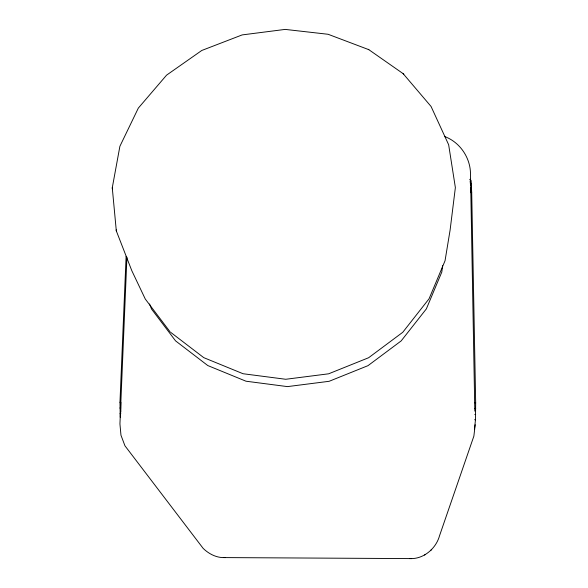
<?xml version="1.0" encoding="UTF-8"?>
<svg xmlns="http://www.w3.org/2000/svg" width="588" height="588" viewBox="0 0 588 588"><rect width="100%" height="100%" fill="white"/><g stroke="black" fill="none" stroke-linecap="round" stroke-linejoin="round"><path stroke-width="0.88" d="M474.81 411.115L470.466 172.527C469.841 156.812 459.404 141.899 444.565 136.512M474.428 429.593L475.479 419.744L475.677 402.817L471.708 192.71L471.304 183.699L470.981 180.839L470.202 179.347M120.246 417.26L119.967 402.236L126.111 256.309M120.834 412.107L120.841 402.236L119.967 402.236M126.927 257.228L119.937 423.926L120.966 435.216L124.943 445.792L203.176 548.413C208.88 553.94 216.553 557.931 224.645 557.593L409.851 558.593C423.507 559.313 436.031 548.619 439.537 535.741L473.884 436.075L475.2 424.69M442.61 265.688L441.816 272.046L426.351 308.898L401.178 340.9L367.992 365.662L329.14 381.296L287.451 386.61L245.982 381.208L207.777 365.545L175.562 340.871L151.55 309.075L149.558 303.974M170.035 331.786L145.265 299.005L131.808 270.686L116.314 230.908L112.271 187.77L119.893 146.287L138.327 108.104L166.566 75.154L201.772 50.472L242.153 34.913L285.165 29.4L328.111 34.28L368.816 49.664M424.624 555.05L425.315 554.506M430.681 550.383L431.68 549.596M409.593 558.6L411.666 558.578M469.753 179.362L470.606 179.362M470.981 180.839L470.128 180.847L470.547 185.323M470.451 183.706L471.304 183.699M471.554 187.748L470.694 187.748L470.848 192.71L471.708 192.71M474.788 402.817L475.677 402.817M119.856 408.013L120.731 408.013M474.839 408.638L475.729 408.638M119.996 413.739L120.871 413.746M474.766 414.415L475.663 414.422M474.59 419.744L475.479 419.744M223.33 557.556L225.402 557.6M403.125 73.64L431.063 106.465L448.651 144.751L455.369 187.587L450.107 230.048L445.043 260.749L429.086 298.748L402.773 332.279L368.625 357.732L328.641 373.806L285.731 379.275L243.057 373.733L203.757 357.644L170.63 332.301M368.294 49.311L403.802 74.11M112.271 187.77L112.374 188.829M116.211 229.834L116.314 230.908"/></g></svg>
